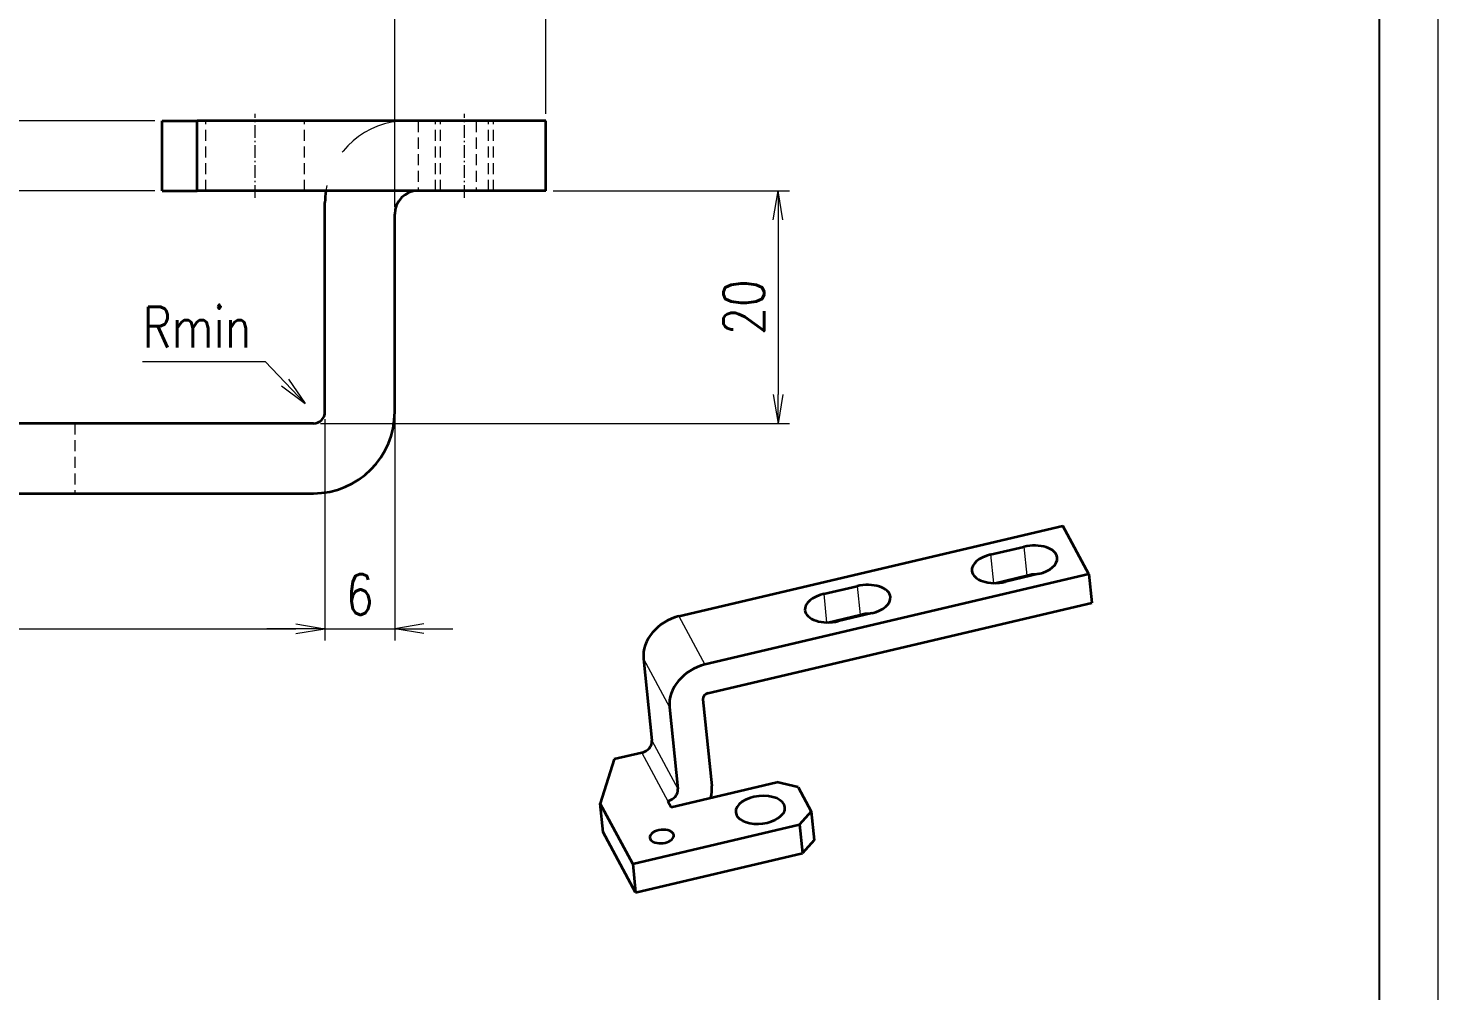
# Model space of a CAD drawing. Header units: millimetres. Extents: x 53130 to 124945, y -23470 to -1811.
# Drawn here: x 57686.3 to 57807.5, y -2443.4 to -2360.7 of the extents above; entities that cross this region are included whole.
import ezdxf

# ---------------------------------------------------------------- set-up
doc = ezdxf.new("R2010")
doc.units = ezdxf.units.MM
doc.header["$LTSCALE"] = 0.5
for name, pattern in [('AM_ISO02W050x2', [3.75, 3, -0.75]), ('AM_ISO08W050x2', [9, 6, -0.75, 1.5, -0.75]), ('DASHDOT', [18.5, 12, -3, 0.5, -3]), ('DASHED', [19.05, 12.7, -6.35])]:
    doc.linetypes.add(name, pattern=pattern)
doc.layers.add('DIM', color=3, linetype='Continuous')
doc.layers.add('图\\M+19E79\\M+195B6\\M+18E9A', color=7, linetype='Continuous')
for name, color, linetype, lineweight in [('中心线', 2, 'AM_ISO08W050x2', 18), ('图框', 7, 'Continuous', 18), ('标注线', 3, 'Continuous', 18), ('粗实线', 7, 'Continuous', 35), ('虚线', 1, 'AM_ISO02W050x2', 18)]:
    doc.layers.add(name, color=color, linetype=linetype, lineweight=lineweight)
doc.layers.add('打印-禁用', color=7, linetype='Continuous', lineweight=15, plot=False)
doc.styles.add('DIM', font='romans.shx', dxfattribs={"width": 0.8, "bigfont": 'bigfont.shx'})
doc.dimstyles.new('XR 1-1$0', dxfattribs={"dimtxt": 3.5, "dimasz": 2.5, "dimexe": 1, "dimexo": 0.625, "dimgap": 1.2, "dimtad": 1, "dimzin": 9, "dimdsep": 46, "dimtxsty": 'DIM', "dimblk": 'OPEN', "dimcen": 0, "dimclrd": 8, "dimclre": 8, "dimclrt": 2, "dimazin": 2, "dimtfac": 0.5, "dimtmove": 0, "dimatfit": 3, "dimldrblk": 'OPEN', "dimfxl": 0, "dimtolj": 2, "dimlwd": 18, "dimlwe": 18, "dimarcsym": 0})
doc.dimstyles.new('XR 1-1$4', dxfattribs={"dimtxt": 3.5, "dimasz": 2.5, "dimexe": 1, "dimexo": 0.625, "dimgap": 1.2, "dimtad": 1, "dimtoh": 1, "dimdsep": 46, "dimtxsty": 'DIM', "dimblk": 'OPEN', "dimcen": 0, "dimclrd": 8, "dimclre": 8, "dimclrt": 2, "dimazin": 2, "dimtfac": 0.5, "dimtofl": 0, "dimtmove": 0, "dimatfit": 3, "dimldrblk": 'OPEN', "dimfxl": 0, "dimtolj": 2, "dimlwd": 18, "dimlwe": 18, "dimarcsym": 0})

# ---------------------------------------------------------------- blocks, each defined once
blk = doc.blocks.new('GZDEH零件A4图框V01版')
at = {"layer": '图\\M+19E79\\M+195B6\\M+18E9A', "linetype": 'Continuous'}
for q in [(205, 292), (205, 97)]:
    blk.add_line((205, 13.5), q, dxfattribs=at)
at = {"layer": '打印-禁用', "linetype": 'Continuous'}
blk.add_line((210, 297), (210, 0), dxfattribs=at)
blk = doc.blocks.new('DEH A4')
at = {"layer": '图框'}
blk.add_blockref('GZDEH零件A4图框V01版', (0, 0), dxfattribs=at)
blk = doc.blocks.new('_Open')
at = {"color": 0, "linetype": 'ByBlock', "lineweight": -2}
for p, q in [((-1, 0.167), (0, 0)), ((-1, -0.167), (0, 0)), ((0, 0), (-1, 0))]:
    blk.add_line(p, q, dxfattribs=at)
blk = doc.blocks.new('*D360')
at = {"layer": 'Defpoints', "color": 0, "transparency": 16777216}
for p in [(57631.56, -2374.64), (57697.78, -2374.64), (57641.78, -2394.64)]:
    blk.add_point(p, dxfattribs=at)
at = {"layer": '标注线', "color": 8, "lineweight": 18, "transparency": 16777216}
for p, q in [((57697.16, -2374.64), (57630.56, -2374.64)), ((57631.56, -2392.14), (57631.56, -2377.14)), ((57641.16, -2394.64), (57630.56, -2394.64))]:
    blk.add_line(p, q, dxfattribs=at)
at = {"layer": '标注线', "color": 8, "lineweight": 18, "transparency": 16777216, "xscale": 2.5, "yscale": 2.5, "zscale": 2.5}
for p, rotation in [((57631.56, -2374.64), 90), ((57631.56, -2394.64), 270)]:
    blk.add_blockref('_Open', p, dxfattribs=dict(at, rotation=rotation))
at = {"layer": '标注线', "color": 2, "transparency": 16777216, "insert": (57628.61, -2384.64), "char_height": 3.5, "attachment_point": 5, "rotation": 90, "style": 'DIM'}
blk.add_mtext('\\A2;20', dxfattribs=at)
blk = doc.blocks.new('*D361')
at = {"layer": 'Defpoints', "color": 0, "transparency": 16777216}
for p in [(57631.56, -2368.64), (57697.78, -2368.64), (57697.78, -2374.64)]:
    blk.add_point(p, dxfattribs=at)
at = {"layer": '标注线', "color": 8, "lineweight": 18, "transparency": 16777216}
for p, q in [((57631.56, -2366.14), (57631.56, -2363.64)), ((57697.16, -2368.64), (57630.56, -2368.64)), ((57631.56, -2374.64), (57631.56, -2368.64)), ((57697.16, -2374.64), (57630.56, -2374.64)), ((57631.56, -2377.14), (57631.56, -2379.64))]:
    blk.add_line(p, q, dxfattribs=at)
at = {"layer": '标注线', "color": 8, "lineweight": 18, "transparency": 16777216, "xscale": 2.5, "yscale": 2.5, "zscale": 2.5}
for p, rotation in [((57631.56, -2368.64), 270), ((57631.56, -2374.64), 90)]:
    blk.add_blockref('_Open', p, dxfattribs=dict(at, rotation=rotation))
at = {"layer": '标注线', "color": 2, "transparency": 16777216, "insert": (57628.61, -2371.64), "char_height": 3.5, "attachment_point": 5, "rotation": 90, "style": 'DIM'}
blk.add_mtext('\\A2;6', dxfattribs=at)
blk = doc.blocks.new('*D362')
at = {"layer": 'Defpoints', "color": 0, "transparency": 16777216}
for p in [(57711.78, -2393.64), (57641.78, -2400.64), (57711.78, -2412.28)]:
    blk.add_point(p, dxfattribs=at)
at = {"layer": '标注线', "color": 8, "lineweight": 18, "transparency": 16777216}
for p, q in [((57711.78, -2394.27), (57711.78, -2413.28)), ((57641.78, -2401.27), (57641.78, -2413.28)), ((57644.28, -2412.28), (57709.28, -2412.28))]:
    blk.add_line(p, q, dxfattribs=at)
at = {"layer": '标注线', "color": 8, "lineweight": 18, "transparency": 16777216, "xscale": 2.5, "yscale": 2.5, "zscale": 2.5, "rotation": 180}
blk.add_blockref('_Open', (57641.78, -2412.28), dxfattribs=at)
at = {"layer": '标注线', "color": 8, "lineweight": 18, "transparency": 16777216, "xscale": 2.5, "yscale": 2.5, "zscale": 2.5}
blk.add_blockref('_Open', (57711.78, -2412.28), dxfattribs=at)
at = {"layer": '标注线', "color": 2, "transparency": 16777216, "insert": (57676.78, -2409.33), "char_height": 3.5, "attachment_point": 5, "style": 'DIM'}
blk.add_mtext('\\A2;70', dxfattribs=at)
blk = doc.blocks.new('*D363')
at = {"layer": 'Defpoints', "color": 0, "transparency": 16777216}
for p in [(57717.78, -2392.13), (57711.78, -2393.64), (57717.78, -2412.28)]:
    blk.add_point(p, dxfattribs=at)
at = {"layer": '标注线', "color": 8, "lineweight": 18, "transparency": 16777216}
for p, q in [((57717.78, -2392.76), (57717.78, -2413.28)), ((57711.78, -2394.27), (57711.78, -2413.28)), ((57709.28, -2412.28), (57706.78, -2412.28)), ((57711.78, -2412.28), (57717.78, -2412.28)), ((57720.28, -2412.28), (57722.78, -2412.28))]:
    blk.add_line(p, q, dxfattribs=at)
at = {"layer": '标注线', "color": 8, "lineweight": 18, "transparency": 16777216, "xscale": 2.5, "yscale": 2.5, "zscale": 2.5}
blk.add_blockref('_Open', (57711.78, -2412.28), dxfattribs=at)
at = {"layer": '标注线', "color": 8, "lineweight": 18, "transparency": 16777216, "xscale": 2.5, "yscale": 2.5, "zscale": 2.5, "rotation": 180}
blk.add_blockref('_Open', (57717.78, -2412.28), dxfattribs=at)
at = {"layer": '标注线', "color": 2, "transparency": 16777216, "insert": (57714.78, -2409.33), "char_height": 3.5, "attachment_point": 5, "style": 'DIM'}
blk.add_mtext('\\A2;6', dxfattribs=at)
blk = doc.blocks.new('*D364')
at = {"layer": 'Defpoints', "color": 0, "transparency": 16777216}
for p in [(57710.09, -2392.92), (57710.78, -2393.64)]:
    blk.add_point(p, dxfattribs=at)
at = {"layer": '标注线', "color": 8, "lineweight": 18, "transparency": 16777216}
for p, q in [((57696.1, -2389.31), (57706.63, -2389.31)), ((57706.63, -2389.31), (57708.36, -2391.12))]:
    blk.add_line(p, q, dxfattribs=at)
at = {"layer": '标注线', "color": 8, "lineweight": 18, "transparency": 16777216, "xscale": 2.5, "yscale": 2.5, "zscale": 2.5, "rotation": 313.7842476217321}
blk.add_blockref('_Open', (57710.09, -2392.92), dxfattribs=at)
at = {"layer": '标注线', "color": 2, "transparency": 16777216, "insert": (57700.77, -2386.36), "char_height": 3.5, "attachment_point": 5, "style": 'DIM'}
blk.add_mtext('\\A2;\\A2;Rmin', dxfattribs=at)
blk = doc.blocks.new('*D367')
at = {"layer": 'Defpoints', "color": 0, "transparency": 16777216}
for p in [(57730.78, -2374.64), (57710.78, -2394.64), (57750.74, -2394.64)]:
    blk.add_point(p, dxfattribs=at)
at = {"layer": 'DIM', "color": 8, "lineweight": 18, "transparency": 16777216}
for p, q in [((57731.41, -2374.64), (57751.74, -2374.64)), ((57750.74, -2377.14), (57750.74, -2392.14)), ((57711.41, -2394.64), (57751.74, -2394.64))]:
    blk.add_line(p, q, dxfattribs=at)
at = {"layer": 'DIM', "color": 8, "lineweight": 18, "transparency": 16777216, "xscale": 2.5, "yscale": 2.5, "zscale": 2.5}
for p, rotation in [((57750.74, -2374.64), 90), ((57750.74, -2394.64), 270)]:
    blk.add_blockref('_Open', p, dxfattribs=dict(at, rotation=rotation))
at = {"layer": 'DIM', "color": 2, "transparency": 16777216, "insert": (57747.79, -2384.64), "char_height": 3.5, "attachment_point": 5, "rotation": 90, "style": 'DIM'}
blk.add_mtext('\\A2;20', dxfattribs=at)
blk = doc.blocks.new('*D368')
at = {"layer": 'Defpoints', "color": 0, "transparency": 16777216}
for p in [(57717.78, -2353.96), (57730.78, -2368.64), (57717.78, -2376.64)]:
    blk.add_point(p, dxfattribs=at)
at = {"layer": 'DIM', "color": 8, "lineweight": 18, "transparency": 16777216}
for p, q in [((57717.78, -2376.02), (57717.78, -2352.96)), ((57730.78, -2368.02), (57730.78, -2352.96)), ((57728.28, -2353.96), (57720.28, -2353.96))]:
    blk.add_line(p, q, dxfattribs=at)
at = {"layer": 'DIM', "color": 8, "lineweight": 18, "transparency": 16777216, "xscale": 2.5, "yscale": 2.5, "zscale": 2.5, "rotation": 180}
blk.add_blockref('_Open', (57717.78, -2353.96), dxfattribs=at)
at = {"layer": 'DIM', "color": 8, "lineweight": 18, "transparency": 16777216, "xscale": 2.5, "yscale": 2.5, "zscale": 2.5}
blk.add_blockref('_Open', (57730.78, -2353.96), dxfattribs=at)
at = {"layer": 'DIM', "color": 2, "transparency": 16777216, "insert": (57724.28, -2351.01), "char_height": 3.5, "attachment_point": 5, "style": 'DIM'}
blk.add_mtext('\\A2;13', dxfattribs=at)

msp = doc.modelspace()

# ---------------------------------------------------------------- linework, layer by layer
at = {"color": 150, "lineweight": 13, "ltscale": 0.12433}
for p, q in [((57771.879, -2405.232), (57772.136, -2407.706)), ((57757.534, -2408.613), (57757.791, -2411.087))]:
    msp.add_line(p, q, dxfattribs=at)
at = {"color": 150, "lineweight": 13, "ltscale": 0.122663}
for p, q in [((57769.01, -2405.909), (57769.263, -2408.349)), ((57754.665, -2409.29), (57754.918, -2411.73))]:
    msp.add_line(p, q, dxfattribs=at)
at = {"color": 150, "lineweight": 13, "ltscale": 0.235832}
for p, q in [((57742.222, -2411.199), (57744.458, -2415.351)), ((57739.174, -2414.873), (57741.41, -2419.026)), ((57739.9, -2421.881), (57742.136, -2426.034)), ((57739.029, -2422.931), (57741.266, -2427.084))]:
    msp.add_line(p, q, dxfattribs=at)
at = {"layer": '中心线', "linetype": 'DASHDOT', "ltscale": 0.179999}
for p, q in [((57705.784, -2375.244), (57705.784, -2368.044)), ((57723.784, -2375.244), (57723.784, -2368.044))]:
    msp.add_line(p, q, dxfattribs=at)
at = {"layer": '粗实线', "ltscale": 0.075}
for p, q in [((57697.784, -2368.644), (57700.784, -2368.644)), ((57697.784, -2374.644), (57700.784, -2374.644))]:
    msp.add_line(p, q, dxfattribs=at)
at = {"layer": '粗实线', "ltscale": 0.15}
for p, q in [((57697.784, -2374.644), (57697.784, -2368.644)), ((57700.784, -2374.644), (57700.784, -2368.644)), ((57730.784, -2374.644), (57730.784, -2368.644))]:
    msp.add_line(p, q, dxfattribs=at)
at = {"layer": '粗实线'}
for p, q in [((57730.784, -2368.644), (57700.784, -2368.644)), ((57730.784, -2374.644), (57700.784, -2374.644)), ((57710.784, -2394.644), (57641.784, -2394.644)), ((57641.784, -2400.644), (57710.784, -2400.644)), ((57742.222, -2411.199), (57775.215, -2403.422)), ((57777.452, -2407.575), (57744.458, -2415.351)), ((57744.714, -2417.825), (57777.708, -2410.049)), ((57738.242, -2432.476), (57752.587, -2429.095)), ((57738.498, -2434.95), (57752.843, -2431.569))]:
    msp.add_line(p, q, dxfattribs=at)
at = {"layer": '粗实线', "ltscale": 0.45}
msp.add_line((57711.784, -2393.644), (57711.784, -2375.644), dxfattribs=at)
at = {"layer": '粗实线', "ltscale": 0.425}
msp.add_line((57717.784, -2393.644), (57717.784, -2376.644), dxfattribs=at)
at = {"layer": '粗实线', "ltscale": 0.235832}
msp.add_line((57777.452, -2407.575), (57775.215, -2403.422), dxfattribs=at)
at = {"layer": '粗实线', "ltscale": 0.14738}
for p, q in [((57769.01, -2405.909), (57771.879, -2405.232)), ((57773.137, -2407.568), (57770.268, -2408.245)), ((57754.665, -2409.29), (57757.534, -2408.613)), ((57758.792, -2410.949), (57755.923, -2411.626))]:
    msp.add_line(p, q, dxfattribs=at)
at = {"layer": '粗实线', "ltscale": 0.140357}
for p, q in [((57769.403, -2408.35), (57772.136, -2407.706)), ((57755.058, -2411.731), (57757.791, -2411.087))]:
    msp.add_line(p, q, dxfattribs=at)
at = {"layer": '粗实线', "ltscale": 0.12433}
for p, q in [((57777.452, -2407.575), (57777.708, -2410.049)), ((57735.703, -2429.758), (57735.447, -2427.285)), ((57753.602, -2427.978), (57753.858, -2430.452)), ((57752.587, -2429.095), (57752.843, -2431.569)), ((57738.242, -2432.476), (57738.498, -2434.95))]:
    msp.add_line(p, q, dxfattribs=at)
at = {"layer": '粗实线', "ltscale": 0.352268}
for p, q in [((57739.174, -2414.873), (57739.9, -2421.881)), ((57741.41, -2419.026), (57742.136, -2426.034))]:
    msp.add_line(p, q, dxfattribs=at)
at = {"layer": '粗实线', "ltscale": 0.37299}
msp.add_line((57744.279, -2418.35), (57745.048, -2425.77), dxfattribs=at)
at = {"layer": '粗实线', "ltscale": 0.198693}
msp.add_line((57736.639, -2423.494), (57735.447, -2427.285), dxfattribs=at)
at = {"layer": '粗实线', "ltscale": 0.122817}
msp.add_line((57739.029, -2422.931), (57736.639, -2423.494), dxfattribs=at)
at = {"layer": '粗实线', "ltscale": 0.466705}
msp.add_line((57741.545, -2427.603), (57750.63, -2425.461), dxfattribs=at)
at = {"layer": '粗实线', "ltscale": 0.09527}
msp.add_line((57752.484, -2425.902), (57750.63, -2425.461), dxfattribs=at)
at = {"layer": '粗实线', "ltscale": 0.117916}
msp.add_line((57752.484, -2425.902), (57753.602, -2427.978), dxfattribs=at)
at = {"layer": '粗实线', "ltscale": 0.29479}
for p, q in [((57738.242, -2432.476), (57735.447, -2427.285)), ((57738.498, -2434.95), (57735.703, -2429.758))]:
    msp.add_line(p, q, dxfattribs=at)
at = {"layer": '粗实线', "ltscale": 0.029479}
msp.add_line((57741.266, -2427.084), (57741.545, -2427.603), dxfattribs=at)
at = {"layer": '粗实线', "ltscale": 0.075463}
for p, q in [((57753.602, -2427.978), (57752.587, -2429.095)), ((57753.858, -2430.452), (57752.843, -2431.569))]:
    msp.add_line(p, q, dxfattribs=at)
at = {"layer": '粗实线'}
for centre, radius, start, end in [((57718.784, -2375.644), 7, 171.7867, 180), ((57719.784, -2376.644), 2, 90, 180), ((57710.784, -2393.644), 1, 270, 0), ((57710.784, -2393.644), 7, 270, 0)]:
    msp.add_arc(centre, radius, start, end, dxfattribs=at)
for centre, major_axis, ratio, start_param, end_param in [((57772.508, -2406.4), (2.238, 0.232), 0.5594478, 6.2830715, 8.0804032), ((57769.639, -2407.077), (2.238, 0.232), 0.5594478, 1.7972179, 3.1414789), ((57772.508, -2406.4), (2.238, 0.232), 0.5594478, 4.9388106, 6.2830715), ((57769.639, -2407.077), (2.238, 0.232), 0.5594478, 3.1414789, 4.9388106), ((57772.765, -2408.874), (2.238, 0.232), 0.5594478, 1.4074745, 1.7972179), ((57755.294, -2410.458), (2.238, 0.232), 0.5594478, 1.7972179, 3.1414789), ((57758.163, -2409.781), (2.238, 0.232), 0.5594478, 6.2830715, 8.0804032), ((57755.294, -2410.458), (2.238, 0.232), 0.5594478, 3.1414789, 4.9388106), ((57758.163, -2409.781), (2.238, 0.232), 0.5594478, 4.9388106, 6.2830715), ((57742.521, -2414.084), (3.082, 1.659), 0.8077096, 1.2497039, 2.8205002), ((57758.42, -2412.255), (2.238, 0.232), 0.5594478, 1.4074745, 1.7972179), ((57744.757, -2418.237), (-3.082, -1.659), 0.8077096, 4.3912965, 5.9620928), ((57744.757, -2418.237), (-0.44, -0.237), 0.8077096, 4.3912965, 5.9620928), ((57738.944, -2422.106), (0.88, 0.474), 0.8077096, 4.3912965, 5.9620928), ((57741.18, -2426.259), (-0.88, -0.474), 0.8077096, 1.2497039, 2.8205002), ((57741.701, -2426.559), (-3.082, -1.659), 0.8077096, 2.4727827, 2.8205002), ((57749.218, -2427.842), (2.114, 0.219), 0.5594478, 0.0000643, 3.1416569), ((57749.218, -2427.842), (2.114, 0.219), 0.5594478, 6.0096069, 6.2832496), ((57749.218, -2427.842), (2.114, 0.219), 0.5594478, 3.1416569, 6.0096069), ((57740.75, -2430.13), (1.028, 0.107), 0.5594478, 0.0000643, 3.1416569), ((57740.75, -2430.13), (1.028, 0.107), 0.5594478, 6.0096069, 6.2832496), ((57740.75, -2430.13), (1.028, 0.107), 0.5594478, 3.1416569, 6.0096069)]:
    msp.add_ellipse(centre, major_axis=major_axis, ratio=ratio, start_param=start_param, end_param=end_param, dxfattribs=at)
at = {"layer": '虚线', "linetype": 'DASHED', "ltscale": 0.15}
for p, q in [((57700.784, -2368.644), (57700.784, -2374.644)), ((57701.534, -2374.644), (57701.534, -2368.644)), ((57710.034, -2374.644), (57710.034, -2368.644)), ((57719.784, -2368.644), (57719.784, -2374.644)), ((57721.284, -2374.644), (57721.284, -2368.644)), ((57721.717, -2374.644), (57721.717, -2368.644)), ((57724.784, -2368.644), (57724.784, -2374.644)), ((57725.851, -2374.644), (57725.851, -2368.644)), ((57726.284, -2374.644), (57726.284, -2368.644)), ((57690.284, -2394.644), (57690.284, -2400.644))]:
    msp.add_line(p, q, dxfattribs=at)
at = {"layer": '虚线', "linetype": 'DASHED'}
msp.add_arc((57718.784, -2375.644), 7, 90, 171.7867, dxfattribs=at)

# ---------------------------------------------------------------- block references
at = {"layer": '图框'}
msp.add_blockref('DEH A4', (57597.469, -2526.107), dxfattribs=at)

# ---------------------------------------------------------------- dimensions: what is measured, and where the dimension line sits
at = {"layer": 'DIM'}
dim = msp.add_linear_dim(base=(57717.784, -2353.956), p1=(57730.784, -2368.644), p2=(57717.784, -2376.644), dimstyle='XR 1-1$0', dxfattribs=at)
dim.commit()
dim.dimension.update_dxf_attribs({"geometry": '*D368', "text_midpoint": (57724.284, -2351.006)})
dim = msp.add_linear_dim(base=(57750.742, -2394.644), p1=(57730.784, -2374.644), p2=(57710.784, -2394.644), angle=90, dimstyle='XR 1-1$0', dxfattribs=at)
dim.commit()
dim.dimension.update_dxf_attribs({"geometry": '*D367', "text_midpoint": (57747.792, -2384.644)})
at = {"layer": '标注线'}
for base, p1, p2, picture, middle in [((57631.559, -2368.644), (57697.784, -2374.644), (57697.784, -2368.644), '*D361', (57628.609, -2371.644)), ((57631.559, -2374.644), (57641.784, -2394.644), (57697.784, -2374.644), '*D360', (57628.609, -2384.644))]:
    dim = msp.add_linear_dim(base=base, p1=p1, p2=p2, angle=90, dimstyle='XR 1-1$0', dxfattribs=at)
    dim.commit()
    dim.dimension.update_dxf_attribs({"geometry": picture, "text_midpoint": middle})
dim = msp.add_radius_dim(center=(57710.784, -2393.644), mpoint=(57710.092, -2392.922), text='\\A2;Rmin', dimstyle='XR 1-1$4', override={"dimtxsty": 'DIM'}, dxfattribs=at)
dim.commit()
dim.dimension.update_dxf_attribs({"geometry": '*D364', "text_midpoint": (57700.766, -2386.362)})
for base, p1, p2, picture, middle in [((57717.784, -2412.284), (57711.784, -2393.644), (57717.784, -2392.133), '*D363', (57714.784, -2409.334)), ((57711.784, -2412.284), (57641.784, -2400.644), (57711.784, -2393.644), '*D362', (57676.784, -2409.334))]:
    dim = msp.add_linear_dim(base=base, p1=p1, p2=p2, dimstyle='XR 1-1$0', dxfattribs=at)
    dim.commit()
    dim.dimension.update_dxf_attribs({"geometry": picture, "text_midpoint": middle})

doc.saveas('drawing.dxf')
